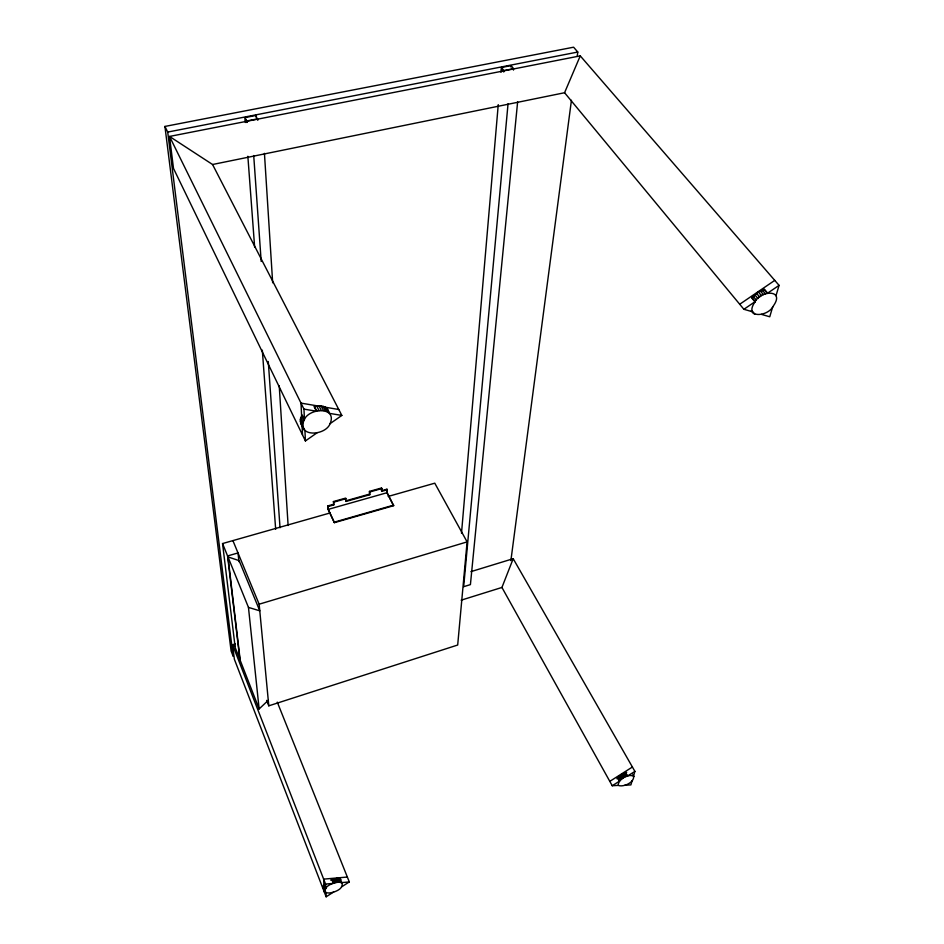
<?xml version="1.0" encoding="UTF-8"?>
<svg xmlns="http://www.w3.org/2000/svg" width="944" height="944" viewBox="0 0 944 944"><rect width="100%" height="100%" fill="white"/><g stroke="black" fill="none" stroke-linecap="round" stroke-linejoin="round"><path stroke-width="1.42" d="M387.241 489.783L387.17 492.674L393.624 505.689L334.4 522.669L328.3 509.359L328.217 506.48L333.763 504.91L333.409 501.559L345.693 498.102L346.023 501.441L369.741 494.739L369.47 491.387L381.553 487.977L381.813 491.317L387.241 489.783L386.934 489.204L381.506 490.738L381.813 491.317M369.741 494.739L369.47 491.387M381.506 490.738L381.553 487.977M386.934 489.204L386.863 492.638L393.624 505.689M304.369 430.252C302.056 425.897 298.316 420.788 301.655 415.844L303.921 420.469C297.065 437.674 325.881 435.809 330.199 423.408C337.374 406.097 308.145 407.843 303.921 420.469M461.498 533.23L498.255 104.642M501.028 72.346L501.276 69.408L502.892 71.461M513.442 70.092L513.571 68.664L511.117 65.608L501.441 67.496L501.323 68.936L502.94 70.977M503.754 72.004L503.872 70.564L501.441 67.496M388.196 496.438L434.771 483.186L467.103 541.891L457.687 645.023L268.792 705.829L266.645 700.389M510.987 67.048L511.117 65.608M508.049 103.746L463.669 586.696L470.419 584.607L517.642 101.799M324.134 888.788L323.119 886.475L324.677 884.009L326.152 887.808C320.677 896.965 338.601 892.092 341.173 887.443C346.767 878.262 328.713 883.1 326.152 887.808M510.881 560.63L571.439 100.265M577.209 56.416L577.787 52.038L573.598 47.2L164.929 126.437L231.103 650.971L233.144 656.245L167.713 132.077L164.929 126.437M632.185 780.558L630.887 784.912L624.893 785.184M633.589 775.826L634.899 771.378L513.194 558.695L470.891 571.651M772.735 306.706L769.749 316.771L761.466 314.376M775.992 295.732L779.071 285.359L580.253 55.873L169.531 136.443L173.495 168.421L305.419 440.942L317.196 432.694M632.822 774.257C637.047 781.207 623.937 787.697 618.249 785.396L612.243 785.738L501.937 587.451L513.194 558.695M302.186 415.03L304.452 419.655L303.968 409.13L169.531 136.443L212.565 164.504L564.571 92.736L580.253 55.873M755.011 301.868C743.235 318.789 768.121 317.149 773.384 305.927C785.396 288.923 760.286 290.445 755.011 301.868L751.766 297.997L758.315 291.944L764.074 289.348L767.354 293.195M616.869 778.729L621.636 774.576L626.698 772.334M634.085 776.487C628.952 773.018 617.789 779.178 618.249 785.396M227.964 556.901L248.461 607.393L259.777 610.827L239.127 560.642L227.964 556.901L240.224 660.399L259.128 708.944L268.273 700.318M329.975 423.738L341.834 415.431L212.565 164.504M739.718 304.251L774.753 280.392M754.268 296.156L752.026 297.679L755.271 301.549L743.884 309.29L564.571 92.736M760.982 291.59L764.345 289.301L767.625 293.147L779.071 285.359M235.375 643.832L232.554 644.693L234.372 659.278L326.152 896.8L333.645 891.986M341.775 886.758L349.304 881.92L277.288 702.147M609.8 781.361L632.409 767.012M612.243 785.738L619.583 781.089L617.695 777.714L625.636 772.676L627.536 776.039L634.899 771.378M330.624 880.079L340.17 878.84L341.811 882.675M340.878 879.336L337.492 878.368L332.064 879.501L333.551 883.289M461.144 600.183L501.937 587.451M268.792 705.829L259.152 604.195L467.103 541.891M330.317 512.899L222.548 543.555L235.209 647.537L239.87 659.49L227.575 555.945L238.006 552.948L238.962 561.704M334.388 522.126L393.636 505.134M328.3 509.359L387.17 492.674M333.763 504.91L333.704 502.161L345.988 498.692M369.765 491.977L381.848 488.567M334.4 522.669L328.028 509.312L327.934 505.89L333.48 504.32M345.728 500.851L369.446 494.149M327.627 409.047C324.311 405.483 318.871 405.365 314.458 406.486L316.759 411.088M167.713 132.077L577.787 52.038M244.98 117.587L246.974 122.437L244.98 117.587L255.8 115.475L257.818 120.301M246.868 120.962L257.712 118.838M503.872 70.564L513.571 68.664M235.068 646.251L232.554 644.693L325.574 884.08L333.338 883.372L331.851 879.584M341.669 882.616L349.304 881.92M347.345 877.035L323.65 879.135L324.252 891.903M303.968 409.13L316.429 411.195L314.116 406.593M341.834 415.431L329.716 413.413L327.391 408.835M319.898 406.309L301.006 403.112L301.62 416.139M322.801 406.805L338.79 409.507M743.884 309.29L752.392 311.744M762.162 289.973L765.442 293.82M760.227 290.835L763.507 294.693M758.315 291.944L761.584 295.791M756.463 293.242L759.731 297.1M754.728 294.705L757.985 298.575M753.147 296.31L756.404 300.168M752.415 311.414L754.822 314.305M751.247 310.753L753.713 313.609M625.447 772.735L627.359 776.098M624.173 773.254L626.073 776.617M622.887 773.879L624.786 777.242M621.636 774.576L623.536 777.95M620.444 775.354L622.344 778.717M619.347 776.169L621.246 779.543M618.367 777.018L620.267 780.393M617.529 777.88L619.429 781.254M246.384 121.8L245.121 119.546L245.346 122.484M326.388 407.902L328.724 412.493M324.878 406.994L327.202 411.584M323.108 406.333L325.432 410.923M321.125 405.944L323.45 410.546M318.989 405.837L321.302 410.439M316.747 406.026L319.06 410.628M300.853 417.649L303.107 422.275M300.393 419.443L302.646 424.068M300.298 421.177L302.552 425.803M302.705 426.145L304.947 430.759L305.419 440.942M300.558 422.806L303.425 428.93M333.409 501.559L333.704 502.161M327.934 505.89L328.217 506.48M232.908 540.605L259.152 604.195M222.548 543.555L227.575 555.945M339.545 878.593L341.044 882.369M338.601 878.416L340.1 882.192M337.492 878.368L338.99 882.144M336.253 878.451L337.751 882.239M334.908 878.675L336.406 882.463M333.503 879.029L334.99 882.817M323.945 884.858L325.42 888.658M323.426 885.696L324.889 889.484M324.618 890.05L325.597 892.564M323.119 886.475L324.583 890.275M323.037 887.195L325.019 892.151M248.461 607.393L259.128 708.944M247.859 156.267L254.656 247.328M262.314 350.141L275.672 529.336M253.712 155.536L261.193 261.464M268.273 361.505L280.026 527.743M255.8 115.475L255.907 116.938M264.438 153.353L272.674 282.799M279.223 385.766L288.121 525.513M324.394 886.699L324.288 884.469L325.763 888.269L325.574 884.08M302.033 424.824L302.517 434.948M325.963 892.705L326.152 896.8"/></g></svg>
